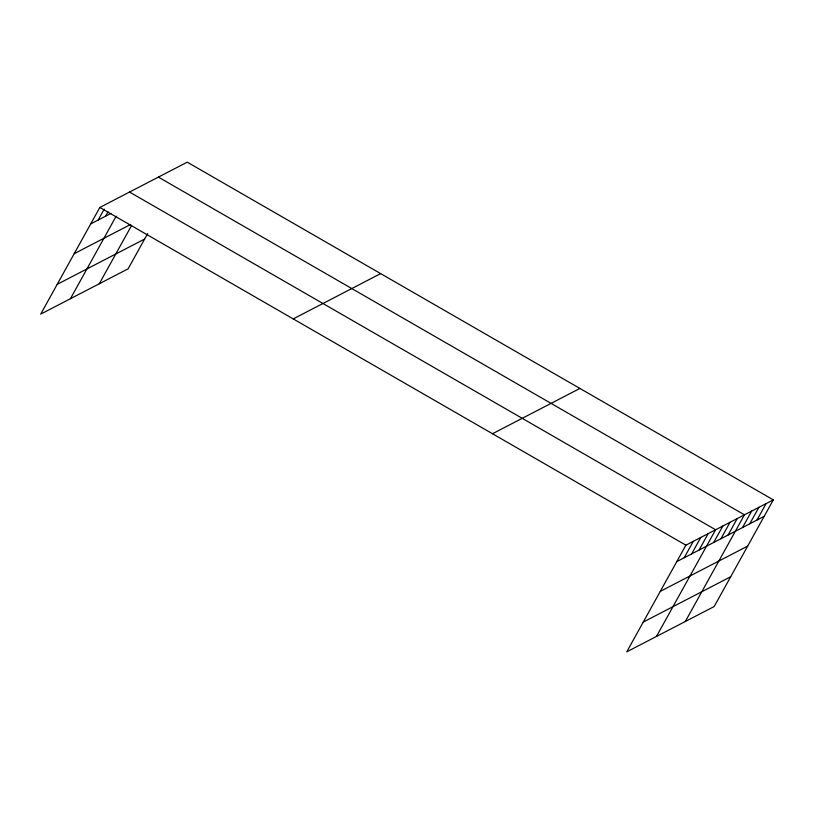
<?xml version="1.0" encoding="UTF-8"?>
<svg xmlns="http://www.w3.org/2000/svg" width="814" height="814" viewBox="0 0 814 814"><rect width="100%" height="100%" fill="white"/><g stroke="black" fill="none" stroke-linecap="round" stroke-linejoin="round"><path stroke-width="1.22" d="M773.3 499.877L685.887 545.177L626.76 651.841L714.173 606.542L773.3 499.877L187.24 162.159L99.827 207.458L40.7 314.123L128.113 268.824L147.649 233.577M98.138 220.055L104.223 209.096M105.566 216.209L107.997 211.823M70.421 298.728L116.148 216.219M99.267 283.781L131.563 225.519M684.198 557.773L693.314 541.32M691.635 553.917L700.752 537.474M699.063 550.071L708.18 533.618M656.481 636.436L715.608 529.772L129.548 192.053M713.705 542.48L722.822 526.037M720.919 538.746L730.026 522.293M728.123 535.001L737.24 518.559M685.327 621.489L744.454 514.824L158.394 177.106M742.551 527.533L751.668 511.08M749.765 523.799L758.872 507.346M756.969 520.054L766.086 503.612M90.71 223.911L110.877 213.451M74.206 253.683L130.708 224.399M57.204 284.351L144.617 239.051M293.223 318.905L380.637 273.606M492.49 433.73L579.904 388.431M676.77 561.619L764.183 516.32M660.266 591.391L747.679 546.092M643.264 622.069L730.677 576.77M99.827 207.458L685.887 545.177"/></g></svg>
